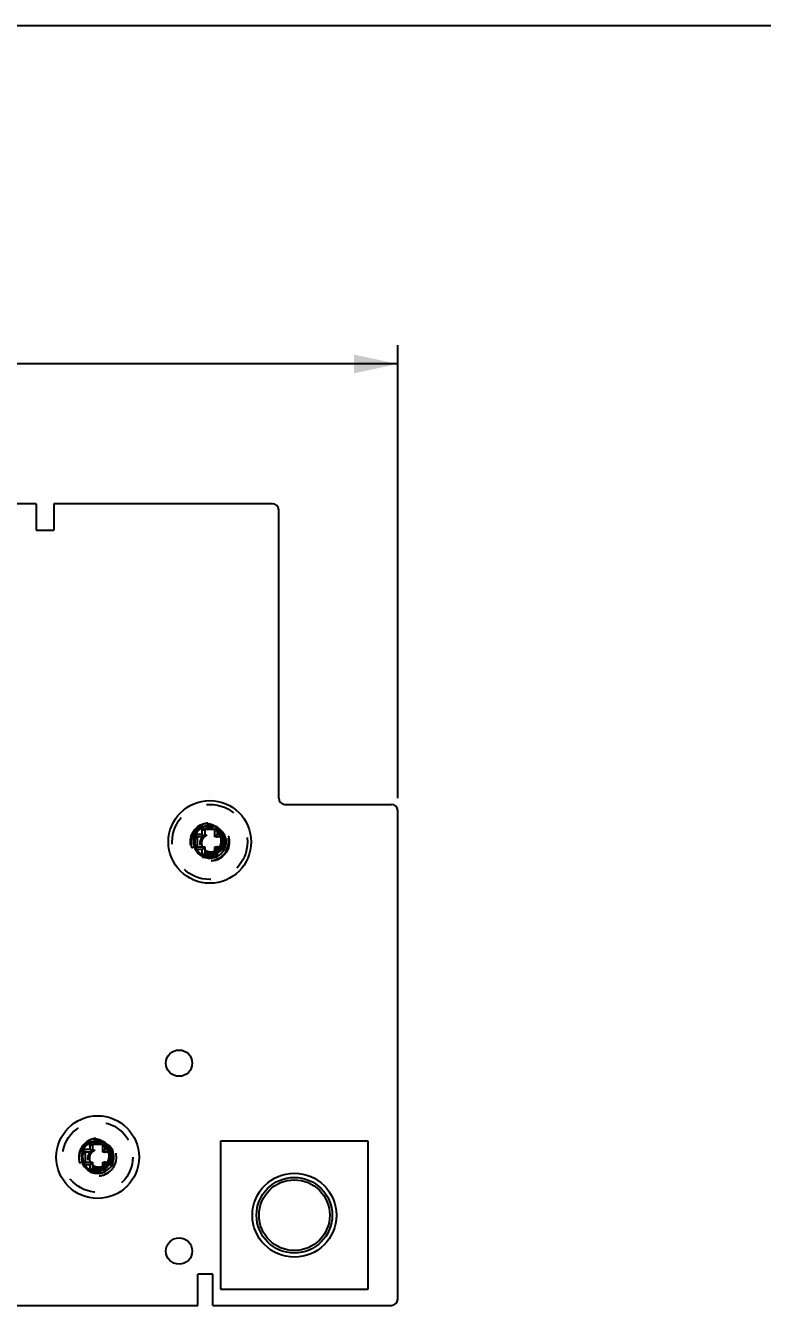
# Model space of a CAD drawing. Header units: millimetres. Extents: x 0 to 420, y 0 to 297.
# Drawn here: x 87.4 to 146.2, y 194.8 to 297 of the extents above; entities that cross this region are included whole.
import ezdxf

# ---------------------------------------------------------------- set-up
doc = ezdxf.new("R2010")
doc.units = ezdxf.units.MM
doc.header["$LTSCALE"] = 23.1
doc.linetypes.add('HIDDEN', pattern=[0.2, 0.1, -0.1])
doc.layers.get('0').update_dxf_attribs({"linetype": 'CONTINUOUS'})
doc.layers.add('DEFAULT_2', color=8, linetype='HIDDEN')
doc.styles.get("Standard").update_dxf_attribs({"font": 'txt', "width": 0.85})
doc.dimstyles.new('DIMSTYLE_1', dxfattribs={"dimtxt": 3.5, "dimasz": 3.5, "dimexe": 1.5, "dimexo": 1, "dimgap": 0.875, "dimtad": 1, "dimtxsty": 'Standard', "dimblk": '_FILLED', "dimblk1": '_FILLED', "dimblk2": '_FILLED', "dimcen": 0.09, "dimadec": 0, "dimazin": 0, "dimtp": 0.01, "dimtm": 0.01, "dimtfac": 1, "dimtofl": 0, "dimtmove": 0, "dimatfit": 3, "dimldrblk": '_FILLED', "dimfxl": 1, "dimtolj": 1, "dimarcsym": 0})

# ---------------------------------------------------------------- blocks, each defined once
blk = doc.blocks.new('_FILLED')
at = {"color": 0, "linetype": 'ByBlock'}
blk.add_solid([(0, 0), (-1, 0.214), (-1, -0.214)], dxfattribs=at)
blk = doc.blocks.new('*D1')
at = {"color": 2, "linetype": 'Continuous'}
for p, q in [((35.61, 259.33), (35.61, 271.49)), ((117.11, 235.33), (117.11, 271.49)), ((35.61, 269.99), (76.36, 269.99)), ((117.11, 269.99), (76.36, 269.99))]:
    blk.add_line(p, q, dxfattribs=at)
at = {"color": 2, "linetype": 'Continuous', "xscale": 3.5, "yscale": 3.5, "zscale": 3.5, "rotation": 180}
blk.add_blockref('_FILLED', (35.61, 269.99), dxfattribs=at)
at = {"color": 2, "linetype": 'Continuous', "xscale": 3.5, "yscale": 3.5, "zscale": 3.5}
blk.add_blockref('_FILLED', (117.11, 269.99), dxfattribs=at)
at = {"color": 2, "linetype": 'Continuous', "insert": (76.36, 274.36), "char_height": 3.5, "width": 11.9, "attachment_point": 2, "line_spacing_factor": 0.9}
blk.add_mtext('81,5', dxfattribs=at)

msp = doc.modelspace()

# ---------------------------------------------------------------- linework, layer by layer
at = {"color": 7, "linetype": 'Continuous'}
for p, q in [((0, 297), (420, 297)), ((88.264, 258.833), (38.464, 258.833)), ((88.264, 258.833), (88.264, 256.733)), ((107.114, 258.833), (89.664, 258.833)), ((89.664, 258.833), (89.664, 256.733)), ((107.614, 235.333), (107.614, 258.333)), ((88.264, 256.733), (89.664, 256.733)), ((108.114, 234.833), (116.614, 234.833)), ((117.114, 195.333), (117.114, 234.333)), ((101.51, 233.037), (101.714, 232.833)), ((101.51, 232.437), (101.51, 232.985)), ((102.604, 233.037), (101.623, 233.037)), ((102.717, 233.037), (102.514, 232.833)), ((102.717, 232.437), (102.717, 232.985)), ((100.91, 232.437), (101.114, 232.233)), ((100.91, 232.324), (100.91, 231.343)), ((101.51, 232.437), (100.962, 232.437)), ((101.714, 232.233), (101.114, 232.233)), ((101.114, 232.233), (101.114, 231.433)), ((101.714, 232.233), (101.51, 232.437)), ((102.514, 232.833), (101.714, 232.833)), ((101.714, 232.833), (101.714, 232.233)), ((102.514, 232.233), (102.514, 232.833)), ((102.514, 232.233), (102.717, 232.437)), ((103.114, 232.233), (102.514, 232.233)), ((103.265, 232.437), (102.717, 232.437)), ((103.317, 232.437), (103.114, 232.233)), ((103.114, 231.433), (103.114, 232.233)), ((103.317, 231.343), (103.317, 232.324)), ((100.91, 231.23), (101.114, 231.433)), ((101.51, 231.23), (100.962, 231.23)), ((101.114, 231.433), (101.714, 231.433)), ((101.714, 231.433), (101.51, 231.23)), ((101.51, 230.682), (101.51, 231.23)), ((101.714, 231.433), (101.714, 230.833)), ((102.514, 231.433), (103.114, 231.433)), ((102.514, 231.433), (102.717, 231.23)), ((102.514, 230.833), (102.514, 231.433)), ((103.265, 231.23), (102.717, 231.23)), ((102.717, 230.682), (102.717, 231.23)), ((103.317, 231.23), (103.114, 231.433)), ((101.51, 230.63), (101.714, 230.833)), ((101.623, 230.63), (102.604, 230.63)), ((101.714, 230.833), (102.514, 230.833)), ((102.717, 230.63), (102.514, 230.833)), ((92.56, 207.875), (92.764, 207.671)), ((92.56, 207.275), (92.56, 207.822)), ((93.654, 207.875), (92.673, 207.875)), ((93.564, 207.671), (92.764, 207.671)), ((92.764, 207.671), (92.764, 207.071)), ((93.767, 207.875), (93.564, 207.671)), ((93.564, 207.071), (93.564, 207.671)), ((93.767, 207.275), (93.767, 207.822)), ((114.764, 207.933), (102.964, 207.933)), ((102.964, 207.933), (102.964, 196.133)), ((114.764, 196.133), (114.764, 207.933)), ((91.96, 207.275), (92.164, 207.071)), ((91.96, 207.162), (91.96, 206.18)), ((92.56, 207.275), (92.012, 207.275)), ((92.764, 207.071), (92.164, 207.071)), ((92.164, 207.071), (92.164, 206.271)), ((92.764, 207.071), (92.56, 207.275)), ((93.564, 207.071), (93.767, 207.275)), ((94.164, 207.071), (93.564, 207.071)), ((94.315, 207.275), (93.767, 207.275)), ((94.367, 207.275), (94.164, 207.071)), ((94.164, 206.271), (94.164, 207.071)), ((94.367, 206.18), (94.367, 207.162)), ((91.96, 206.067), (92.164, 206.271)), ((92.56, 206.067), (92.012, 206.067)), ((92.164, 206.271), (92.764, 206.271)), ((92.764, 206.271), (92.56, 206.067)), ((92.56, 205.52), (92.56, 206.067)), ((92.56, 205.467), (92.764, 205.671)), ((92.673, 205.467), (93.654, 205.467)), ((92.764, 206.271), (92.764, 205.671)), ((92.764, 205.671), (93.564, 205.671)), ((93.564, 206.271), (94.164, 206.271)), ((93.564, 206.271), (93.767, 206.067)), ((93.564, 205.671), (93.564, 206.271)), ((93.767, 205.467), (93.564, 205.671)), ((94.315, 206.067), (93.767, 206.067)), ((93.767, 205.52), (93.767, 206.067)), ((94.367, 206.067), (94.164, 206.271)), ((102.364, 197.333), (101.164, 197.333)), ((101.164, 194.833), (101.164, 197.333)), ((102.364, 194.833), (102.364, 197.333)), ((102.964, 196.133), (114.764, 196.133)), ((53.564, 194.833), (101.164, 194.833)), ((102.364, 194.833), (116.614, 194.833))]:
    msp.add_line(p, q, dxfattribs=at)
for centre, radius in [((102.114, 231.833), 3.3), ((99.664, 214.171), 1.05), ((93.164, 206.671), 3.3), ((108.864, 202.033), 3.35), ((108.864, 202.033), 3.022), ((108.864, 202.033), 2.822), ((99.664, 199.171), 1.05)]:
    msp.add_circle(centre, radius, dxfattribs=at)
for centre, radius, start, end in [((107.114, 258.333), 0.5, 0, 90), ((108.114, 235.333), 0.5, 180, 270), ((116.614, 234.333), 0.5, 0, 90), ((102.114, 231.833), 1.3, 117.67454, 152.32552), ((101.62, 192.895), 40.143, 89.99535, 90.15638), ((110.826, 232.984), 9.316, 179.67551, 179.99751), ((102.114, 231.833), 1.3, 67.81755, 112.18245), ((102.608, 192.895), 40.143, 89.84362, 90.00465), ((93.401, 232.984), 9.316, 0.00249, 0.32449), ((102.114, 231.833), 1.3, 27.67449, 62.32546), ((102.114, 231.833), 1.3, 157.82112, 202.1789), ((100.963, 223.121), 9.316, 90.00249, 90.32448), ((141.049, 232.327), 40.139, 179.84361, 180.00465), ((103.265, 223.121), 9.316, 89.67552, 89.99751), ((63.178, 232.327), 40.139, 359.99535, 0.15639), ((102.113, 231.833), 1.3, 337.82112, 22.1789), ((141.049, 231.339), 40.139, 179.99535, 180.15639), ((100.963, 240.546), 9.316, 269.67552, 269.99751), ((102.114, 231.833), 1.3, 207.67449, 242.32546), ((102.114, 231.833), 1.3, 297.67454, 332.32552), ((103.265, 240.546), 9.316, 270.00249, 270.32448), ((63.178, 231.339), 40.139, 359.84361, 0.00465), ((110.826, 230.683), 9.316, 180.00249, 180.32449), ((101.62, 270.772), 40.143, 269.84362, 270.00465), ((102.114, 231.833), 1.3, 247.81755, 292.18245), ((102.608, 270.772), 40.143, 269.99535, 270.15638), ((93.401, 230.683), 9.316, 359.67551, 359.99751), ((93.164, 206.671), 1.3, 117.67454, 152.32552), ((92.67, 167.732), 40.143, 89.99535, 90.15638), ((101.876, 207.822), 9.316, 179.67551, 179.99751), ((93.164, 206.671), 1.3, 67.81755, 112.18245), ((93.658, 167.732), 40.143, 89.84362, 90.00465), ((84.451, 207.822), 9.316, 0.00249, 0.32449), ((93.164, 206.671), 1.3, 27.67449, 62.32546), ((93.164, 206.671), 1.3, 157.82112, 202.1789), ((92.013, 197.958), 9.316, 90.00249, 90.32448), ((132.099, 207.165), 40.139, 179.84361, 180.00465), ((94.315, 197.958), 9.316, 89.67552, 89.99751), ((54.228, 207.165), 40.139, 359.99535, 0.15639), ((93.163, 206.671), 1.3, 337.82112, 22.1789), ((132.099, 206.177), 40.139, 179.99535, 180.15639), ((92.013, 215.383), 9.316, 269.67552, 269.99751), ((93.164, 206.671), 1.3, 207.67449, 242.32546), ((101.876, 205.52), 9.316, 180.00249, 180.32449), ((92.67, 245.61), 40.143, 269.84362, 270.00465), ((93.164, 206.671), 1.3, 247.81755, 292.18245), ((93.658, 245.61), 40.143, 269.99535, 270.15638), ((93.164, 206.671), 1.3, 297.67454, 332.32552), ((84.451, 205.52), 9.316, 359.67551, 359.99751), ((94.315, 215.383), 9.316, 270.00249, 270.32448), ((54.228, 206.177), 40.139, 359.84361, 0.00465), ((116.614, 195.333), 0.5, 270, 360)]:
    msp.add_arc(centre, radius, start, end, dxfattribs=at)
at = {"layer": 'DEFAULT_2', "color": 8, "linetype": 'HIDDEN'}
for p, q in [((101.232, 233.047), (101.234, 233.049)), ((101.255, 233.063), (101.257, 233.065)), ((101.255, 233.063), (101.257, 233.065)), ((101.266, 233.071), (101.268, 233.073)), ((101.278, 233.079), (101.281, 233.081)), ((101.278, 233.079), (101.28, 233.08)), ((101.289, 233.086), (101.292, 233.089)), ((101.317, 233.105), (101.319, 233.106)), ((101.329, 233.112), (101.331, 233.113)), ((100.69, 232.307), (100.691, 232.31)), ((100.695, 232.32), (100.696, 232.323)), ((100.699, 232.333), (100.701, 232.336)), ((100.702, 232.342), (100.704, 232.345)), ((100.704, 232.345), (100.705, 232.349)), ((100.712, 232.368), (100.714, 232.371)), ((101.512, 232.235), (101.114, 232.235)), ((101.114, 232.235), (101.114, 232.233)), ((101.514, 232.233), (101.512, 232.235)), ((101.714, 232.833), (101.712, 232.833)), ((101.712, 232.833), (101.712, 232.435)), ((101.714, 232.433), (101.712, 232.435)), ((101.837, 232.41), (101.869, 232.342)), ((102.515, 232.833), (102.514, 232.833)), ((102.515, 232.435), (102.514, 232.433)), ((102.515, 232.435), (102.515, 232.833)), ((102.715, 232.235), (102.714, 232.233)), ((103.114, 232.235), (102.715, 232.235)), ((103.114, 232.233), (103.114, 232.235)), ((101.068, 231.493), (100.687, 231.37)), ((100.7, 231.333), (100.699, 231.336)), ((100.701, 231.33), (100.7, 231.333)), ((101.114, 231.433), (101.114, 231.432)), ((101.114, 231.432), (101.512, 231.432)), ((101.512, 231.432), (101.514, 231.433)), ((101.712, 231.232), (101.714, 231.234)), ((101.712, 231.232), (101.712, 230.833)), ((102.514, 231.234), (102.515, 231.232)), ((102.515, 230.833), (102.515, 231.232)), ((102.714, 231.433), (102.715, 231.432)), ((102.715, 231.432), (103.114, 231.432)), ((103.114, 231.432), (103.114, 231.433)), ((103.509, 231.283), (103.508, 231.281)), ((103.51, 231.286), (103.509, 231.283)), ((103.51, 231.286), (103.509, 231.283)), ((103.513, 231.294), (103.512, 231.291)), ((103.514, 231.296), (103.513, 231.294)), ((103.515, 231.299), (103.514, 231.296)), ((103.515, 231.299), (103.514, 231.297)), ((103.519, 231.31), (103.518, 231.307)), ((103.52, 231.312), (103.519, 231.31)), ((103.52, 231.312), (103.519, 231.31)), ((103.525, 231.325), (103.524, 231.323)), ((103.536, 231.357), (103.535, 231.353)), ((103.54, 231.37), (103.539, 231.367)), ((103.544, 231.383), (103.544, 231.38)), ((101.712, 230.833), (101.714, 230.833)), ((102.272, 230.342), (102.269, 230.341)), ((102.275, 230.342), (102.272, 230.342)), ((102.394, 230.36), (102.39, 230.359)), ((102.398, 230.361), (102.394, 230.36)), ((102.401, 230.361), (102.398, 230.361)), ((102.514, 230.833), (102.515, 230.833)), ((102.52, 230.39), (102.518, 230.389)), ((102.94, 230.582), (102.938, 230.58)), ((102.963, 230.597), (102.961, 230.596)), ((102.984, 230.612), (102.982, 230.61)), ((92.282, 207.884), (92.284, 207.886)), ((92.305, 207.901), (92.307, 207.903)), ((92.305, 207.901), (92.307, 207.902)), ((92.316, 207.908), (92.318, 207.91)), ((92.328, 207.916), (92.331, 207.918)), ((92.328, 207.916), (92.33, 207.918)), ((92.339, 207.924), (92.342, 207.926)), ((92.367, 207.942), (92.369, 207.943)), ((92.379, 207.949), (92.381, 207.951)), ((92.764, 207.671), (92.762, 207.671)), ((92.762, 207.671), (92.762, 207.273)), ((93.565, 207.671), (93.564, 207.671)), ((93.565, 207.273), (93.565, 207.671)), ((91.74, 207.144), (91.741, 207.148)), ((91.745, 207.157), (91.746, 207.161)), ((91.749, 207.171), (91.751, 207.174)), ((91.752, 207.179), (91.754, 207.182)), ((91.754, 207.182), (91.755, 207.186)), ((91.762, 207.205), (91.764, 207.209)), ((92.562, 207.073), (92.164, 207.073)), ((92.164, 207.073), (92.164, 207.071)), ((92.564, 207.071), (92.562, 207.073)), ((92.764, 207.271), (92.762, 207.273)), ((92.887, 207.247), (92.919, 207.18)), ((93.565, 207.273), (93.564, 207.271)), ((93.765, 207.073), (93.764, 207.071)), ((94.164, 207.073), (93.765, 207.073)), ((94.164, 207.071), (94.164, 207.073)), ((92.118, 206.331), (91.737, 206.207)), ((91.75, 206.17), (91.749, 206.173)), ((91.751, 206.168), (91.75, 206.17)), ((92.164, 206.271), (92.164, 206.269)), ((92.164, 206.269), (92.562, 206.269)), ((92.562, 206.269), (92.564, 206.271)), ((92.762, 206.069), (92.764, 206.071)), ((92.762, 206.069), (92.762, 205.671)), ((92.762, 205.671), (92.764, 205.671)), ((93.564, 206.071), (93.565, 206.069)), ((93.564, 205.671), (93.565, 205.671)), ((93.565, 205.671), (93.565, 206.069)), ((93.764, 206.271), (93.765, 206.269)), ((93.765, 206.269), (94.164, 206.269)), ((93.99, 205.419), (93.988, 205.418)), ((94.013, 205.435), (94.011, 205.433)), ((94.034, 205.449), (94.032, 205.448)), ((94.164, 206.269), (94.164, 206.271)), ((94.559, 206.12), (94.558, 206.118)), ((94.56, 206.124), (94.559, 206.12)), ((94.56, 206.124), (94.559, 206.12)), ((94.563, 206.131), (94.562, 206.129)), ((94.564, 206.134), (94.563, 206.131)), ((94.565, 206.137), (94.564, 206.134)), ((94.565, 206.137), (94.564, 206.134)), ((94.569, 206.147), (94.568, 206.144)), ((94.57, 206.15), (94.569, 206.147)), ((94.57, 206.15), (94.569, 206.147)), ((94.575, 206.163), (94.574, 206.161)), ((94.586, 206.194), (94.585, 206.19)), ((94.59, 206.207), (94.589, 206.204)), ((94.594, 206.221), (94.594, 206.218)), ((93.322, 205.179), (93.319, 205.179)), ((93.325, 205.18), (93.322, 205.179)), ((93.444, 205.197), (93.44, 205.197)), ((93.448, 205.198), (93.444, 205.197)), ((93.451, 205.199), (93.448, 205.198)), ((93.57, 205.227), (93.568, 205.226))]:
    msp.add_line(p, q, dxfattribs=at)
for centre, radius in [((102.114, 231.833), 3), ((102.114, 231.833), 1.55), ((102.114, 231.833), 1.1), ((93.164, 206.671), 2.8), ((93.164, 206.671), 1.1)]:
    msp.add_circle(centre, radius, dxfattribs=at)
for centre, radius, start, end in [((102.113, 231.834), 1.499, 283.386, 280.90598), ((102.112, 231.836), 1.497, 126.96342, 127.91138), ((102.113, 231.835), 1.499, 126.00153, 127.53189), ((102.114, 231.832), 1.501, 121.74979, 127.48429), ((102.111, 231.838), 1.495, 126.5787, 127.15641), ((102.109, 231.839), 1.493, 125.36516, 126.57871), ((102.112, 231.836), 1.497, 125.6823, 126.00126), ((102.111, 231.837), 1.496, 124.9372, 125.6823), ((102.111, 231.838), 1.495, 124.93364, 125.36521), ((102.112, 231.836), 1.497, 124.61766, 124.9372), ((102.112, 231.835), 1.498, 124.08588, 124.61764), ((102.113, 231.835), 1.498, 123.87845, 124.40999), ((102.112, 231.836), 1.497, 123.34652, 123.76295), ((102.111, 231.837), 1.496, 122.60116, 123.19365), ((102.112, 231.836), 1.497, 122.06897, 122.60113), ((102.113, 231.835), 1.498, 120.70722, 122.54458), ((102.113, 231.835), 1.498, 121.53722, 121.98838), ((102.112, 231.836), 1.497, 118.94374, 120.7065), ((102.114, 231.832), 1.501, 111.76108, 120.16393), ((102.112, 231.837), 1.497, 111.20823, 112.98222), ((102.113, 231.835), 1.499, 109.9273, 111.76113), ((102.113, 231.836), 1.497, 107.44001, 109.92661), ((102.114, 231.832), 1.501, 108.36922, 109.38319), ((102.114, 231.832), 1.502, 97.11834, 108.36926), ((102.113, 231.835), 1.498, 104.41706, 108.16083), ((102.113, 231.837), 1.496, 106.885, 107.44001), ((102.113, 231.836), 1.497, 104.79935, 107.11726), ((102.114, 231.833), 1.501, 105.63951, 106.89497), ((102.113, 231.835), 1.499, 103.85029, 105.63966), ((102.114, 231.83), 1.503, 103.27011, 104.41875), ((102.113, 231.836), 1.497, 103.80482, 104.33402), ((102.113, 231.837), 1.496, 103.27187, 103.84996), ((102.113, 231.835), 1.498, 101.60937, 103.80482), ((102.113, 231.836), 1.497, 99.86837, 103.27253), ((102.114, 231.832), 1.501, 102.95037, 103.26946), ((102.113, 231.835), 1.498, 95.96781, 100.11056), ((102.113, 231.836), 1.498, 99.12269, 99.69938), ((102.114, 231.833), 1.501, 98.0364, 99.11142), ((102.113, 231.837), 1.496, 97.90749, 99.12269), ((102.113, 231.836), 1.498, 97.33085, 97.9075), ((102.115, 231.833), 1.502, 161.61481, 163.06227), ((102.11, 231.834), 1.496, 162.21053, 162.95568), ((102.111, 231.834), 1.497, 161.07875, 162.21056), ((102.113, 231.834), 1.499, 160.93493, 161.46636), ((102.11, 231.835), 1.497, 160.72654, 160.93943), ((102.11, 231.835), 1.496, 160.19408, 160.72655), ((102.11, 231.835), 1.496, 159.87254, 160.19408), ((102.115, 231.833), 1.501, 157.85793, 159.90806), ((102.111, 231.834), 1.497, 159.66192, 159.87254), ((102.111, 231.834), 1.498, 159.13016, 159.66191), ((102.114, 231.833), 1.2, 170.35383, 45.64617), ((102.132, 231.723), 1.487, 193.48589, 193.75104), ((102.106, 231.831), 1.492, 198.00003, 198.33318), ((102.107, 231.831), 1.493, 198.33316, 198.53372), ((102.108, 231.832), 1.494, 198.53374, 198.90436), ((102.109, 231.832), 1.495, 198.90433, 199.06664), ((102.11, 231.832), 1.496, 199.06665, 199.38606), ((102.117, 231.832), 1.497, 337.30985, 338.38824), ((102.118, 231.832), 1.496, 338.60116, 339.04282), ((102.113, 231.834), 1.501, 339.13574, 339.57887), ((102.117, 231.832), 1.497, 339.13362, 339.34651), ((102.116, 231.832), 1.497, 339.34651, 340.40997), ((102.113, 231.834), 1.501, 339.66633, 342.215), ((102.114, 231.833), 1.499, 340.40999, 340.94135), ((102.117, 231.832), 1.496, 340.6584, 340.93366), ((102.119, 231.832), 1.495, 340.93365, 341.27511), ((102.12, 231.831), 1.493, 341.27508, 341.78635), ((102.112, 231.834), 1.502, 341.46935, 343.48429), ((102.122, 231.831), 1.492, 341.7864, 342.42383), ((102.115, 231.833), 1.499, 342.45878, 343.27168), ((102.119, 231.832), 1.495, 342.53377, 343.05274), ((102.117, 231.832), 1.496, 343.05274, 343.5989), ((102.113, 231.835), 1.502, 274.50536, 292.64718), ((102.114, 231.832), 1.498, 274.75673, 276.18482), ((102.114, 231.831), 1.498, 274.96721, 275.54386), ((102.114, 231.829), 1.496, 275.54385, 277.0088), ((102.114, 231.83), 1.497, 276.18018, 276.5968), ((102.114, 231.832), 1.499, 276.5809, 286.97798), ((102.114, 231.831), 1.498, 276.75905, 277.33575), ((102.114, 231.831), 1.497, 278.00189, 279.5572), ((102.114, 231.829), 1.496, 279.55758, 280.55071), ((102.114, 231.83), 1.497, 279.69436, 281.51045), ((102.114, 231.83), 1.496, 280.90914, 281.48632), ((102.114, 231.83), 1.496, 281.51045, 282.10615), ((102.114, 231.831), 1.497, 281.83356, 284.15665), ((102.113, 231.834), 1.501, 283.27587, 284.48727), ((102.115, 231.83), 1.496, 284.6549, 285.14364), ((102.114, 231.831), 1.497, 285.14364, 287.36), ((102.115, 231.829), 1.496, 285.29204, 285.63705), ((102.113, 231.834), 1.501, 285.63968, 286.00009), ((102.115, 231.83), 1.496, 286.27112, 286.90904), ((102.113, 231.834), 1.501, 287.35996, 289.05896), ((102.114, 231.833), 1.499, 288.30201, 290.1258), ((102.115, 231.83), 1.497, 290.12621, 291.90079), ((102.114, 231.832), 1.498, 291.34084, 293.18253), ((102.114, 231.833), 1.499, 291.90122, 293.72508), ((102.115, 231.831), 1.497, 293.18328, 296.24312), ((102.113, 231.834), 1.501, 293.72503, 307.38299), ((102.115, 231.832), 1.498, 296.24397, 298.18472), ((102.114, 231.833), 1.499, 299.08256, 300.90639), ((102.115, 231.831), 1.497, 300.90676, 302.68116), ((102.115, 231.832), 1.498, 301.74888, 303.9751), ((102.114, 231.833), 1.499, 302.81707, 303.34843), ((102.116, 231.83), 1.496, 303.34428, 304.59699), ((102.115, 231.831), 1.497, 303.39458, 303.96278), ((102.116, 231.831), 1.497, 304.08938, 304.40834), ((102.114, 231.832), 1.499, 304.40395, 305.89707), ((102.115, 231.831), 1.497, 304.40834, 304.62146), ((102.116, 231.83), 1.496, 304.597, 304.93944), ((102.115, 231.831), 1.497, 304.93943, 306.21056), ((102.114, 231.833), 1.499, 305.726, 306.74658), ((102.116, 231.83), 1.496, 305.89265, 306.95568), ((93.163, 206.671), 1.499, 283.386, 280.90598), ((93.164, 206.671), 1.2, 170.35383, 45.64617), ((93.162, 206.674), 1.497, 126.96342, 127.91138), ((93.163, 206.672), 1.499, 126.00153, 127.53189), ((93.164, 206.67), 1.501, 121.74979, 127.48429), ((93.161, 206.675), 1.495, 126.5787, 127.15641), ((93.159, 206.677), 1.493, 125.36516, 126.57871), ((93.162, 206.674), 1.497, 125.6823, 126.00126), ((93.161, 206.674), 1.496, 124.9372, 125.6823), ((93.161, 206.675), 1.495, 124.93364, 125.36521), ((93.162, 206.673), 1.497, 124.61766, 124.9372), ((93.162, 206.673), 1.498, 124.08588, 124.61764), ((93.163, 206.672), 1.498, 123.87845, 124.40999), ((93.162, 206.673), 1.497, 123.34652, 123.76295), ((93.161, 206.674), 1.496, 122.60116, 123.19365), ((93.162, 206.674), 1.497, 122.06897, 122.60113), ((93.163, 206.672), 1.498, 120.70722, 122.54458), ((93.163, 206.673), 1.498, 121.53722, 121.98838), ((93.162, 206.674), 1.497, 118.94374, 120.7065), ((93.164, 206.67), 1.501, 111.76108, 120.16393), ((93.162, 206.674), 1.497, 111.20823, 112.98222), ((93.163, 206.672), 1.499, 109.9273, 111.76113), ((93.163, 206.674), 1.497, 107.44001, 109.92661), ((93.164, 206.67), 1.501, 108.36922, 109.38319), ((93.164, 206.669), 1.502, 97.11834, 108.36926), ((93.163, 206.673), 1.498, 104.41706, 108.16083), ((93.163, 206.675), 1.496, 106.885, 107.44001), ((93.163, 206.674), 1.497, 104.79935, 107.11726), ((93.164, 206.67), 1.501, 105.63951, 106.89497), ((93.163, 206.672), 1.499, 103.85029, 105.63966), ((93.164, 206.668), 1.503, 103.27011, 104.41875), ((93.163, 206.674), 1.497, 103.80482, 104.33402), ((93.163, 206.675), 1.496, 103.27187, 103.84996), ((93.163, 206.673), 1.498, 101.60937, 103.80482), ((93.163, 206.674), 1.497, 99.86837, 103.27253), ((93.164, 206.67), 1.501, 102.95037, 103.26946), ((93.163, 206.672), 1.498, 95.96781, 100.11056), ((93.163, 206.673), 1.498, 99.12269, 99.69938), ((93.163, 206.675), 1.496, 97.90749, 99.12269), ((93.164, 206.67), 1.501, 98.0364, 99.11142), ((93.163, 206.673), 1.498, 97.33085, 97.9075), ((93.165, 206.67), 1.502, 161.61481, 163.06227), ((93.16, 206.672), 1.496, 162.21053, 162.95568), ((93.161, 206.672), 1.497, 161.07875, 162.21056), ((93.163, 206.671), 1.499, 160.93493, 161.46636), ((93.16, 206.672), 1.497, 160.72654, 160.93943), ((93.16, 206.672), 1.496, 160.19408, 160.72655), ((93.16, 206.672), 1.496, 159.87254, 160.19408), ((93.165, 206.67), 1.501, 157.85793, 159.90806), ((93.161, 206.672), 1.497, 159.66192, 159.87254), ((93.161, 206.672), 1.498, 159.13016, 159.66191), ((93.182, 206.561), 1.487, 193.48589, 193.75104), ((93.156, 206.668), 1.492, 198.00003, 198.33318), ((93.157, 206.669), 1.493, 198.33316, 198.53372), ((93.158, 206.669), 1.494, 198.53374, 198.90436), ((93.159, 206.669), 1.495, 198.90433, 199.06664), ((93.16, 206.67), 1.496, 199.06665, 199.38606), ((93.163, 206.672), 1.501, 293.72503, 307.38299), ((93.164, 206.67), 1.499, 299.08256, 300.90639), ((93.165, 206.668), 1.497, 300.90676, 302.68116), ((93.165, 206.669), 1.498, 301.74888, 303.9751), ((93.164, 206.67), 1.499, 302.81707, 303.34843), ((93.166, 206.667), 1.496, 303.34428, 304.59699), ((93.165, 206.669), 1.497, 303.39458, 303.96278), ((93.166, 206.668), 1.497, 304.08938, 304.40834), ((93.164, 206.67), 1.499, 304.40395, 305.89707), ((93.165, 206.669), 1.497, 304.40834, 304.62146), ((93.166, 206.668), 1.496, 304.597, 304.93944), ((93.165, 206.668), 1.497, 304.93943, 306.21056), ((93.164, 206.67), 1.499, 305.726, 306.74658), ((93.166, 206.668), 1.496, 305.89265, 306.95568), ((93.167, 206.67), 1.497, 337.30985, 338.38824), ((93.168, 206.669), 1.496, 338.60116, 339.04282), ((93.163, 206.671), 1.501, 339.13574, 339.57887), ((93.167, 206.67), 1.497, 339.13362, 339.34651), ((93.166, 206.67), 1.497, 339.34651, 340.40997), ((93.163, 206.671), 1.501, 339.66633, 342.215), ((93.164, 206.671), 1.499, 340.40999, 340.94135), ((93.167, 206.67), 1.496, 340.6584, 340.93366), ((93.169, 206.669), 1.495, 340.93365, 341.27511), ((93.17, 206.669), 1.493, 341.27508, 341.78635), ((93.162, 206.671), 1.502, 341.46935, 343.48429), ((93.172, 206.668), 1.492, 341.7864, 342.42383), ((93.165, 206.671), 1.499, 342.45878, 343.27168), ((93.169, 206.669), 1.495, 342.53377, 343.05274), ((93.167, 206.67), 1.496, 343.05274, 343.5989), ((93.163, 206.672), 1.502, 274.50536, 292.64718), ((93.164, 206.669), 1.498, 274.75673, 276.18482), ((93.164, 206.669), 1.498, 274.96721, 275.54386), ((93.164, 206.667), 1.496, 275.54385, 277.0088), ((93.164, 206.668), 1.497, 276.18018, 276.5968), ((93.164, 206.67), 1.499, 276.5809, 286.97798), ((93.164, 206.668), 1.498, 276.75905, 277.33575), ((93.164, 206.668), 1.497, 278.00189, 279.5572), ((93.164, 206.667), 1.496, 279.55758, 280.55071), ((93.164, 206.668), 1.497, 279.69436, 281.51045), ((93.164, 206.667), 1.496, 280.90914, 281.48632), ((93.164, 206.667), 1.496, 281.51045, 282.10615), ((93.164, 206.668), 1.497, 281.83356, 284.15665), ((93.163, 206.672), 1.501, 283.27587, 284.48727), ((93.165, 206.667), 1.496, 284.6549, 285.14364), ((93.164, 206.668), 1.497, 285.14364, 287.36), ((93.165, 206.667), 1.496, 285.29204, 285.63705), ((93.163, 206.672), 1.501, 285.63968, 286.00009), ((93.165, 206.667), 1.496, 286.27112, 286.90904), ((93.163, 206.672), 1.501, 287.35996, 289.05896), ((93.164, 206.67), 1.499, 288.30201, 290.1258), ((93.165, 206.668), 1.497, 290.12621, 291.90079), ((93.164, 206.669), 1.498, 291.34084, 293.18253), ((93.164, 206.67), 1.499, 291.90122, 293.72508), ((93.165, 206.668), 1.497, 293.18328, 296.24312), ((93.165, 206.669), 1.498, 296.24397, 298.18472)]:
    msp.add_arc(centre, radius, start, end, dxfattribs=at)
for centre, major_axis, start_param, end_param in [((101.512, 232.435), (0.142, -0.142), -0.7847892, 0.7847892), ((101.514, 232.434), (0.142, -0.142), -0.7847892, 0.7847892), ((102.714, 232.434), (0.142, 0.142), -3.9263818, -2.3568035), ((102.716, 232.435), (0.142, 0.142), -3.9263818, -2.3568035), ((101.512, 231.232), (0.142, 0.142), -0.7847892, 0.7847892), ((101.514, 231.233), (0.142, 0.142), -0.7847892, 0.7847892), ((102.714, 231.233), (-0.142, 0.142), -0.7847892, 0.7847892), ((102.716, 231.232), (-0.142, 0.142), -0.7847892, 0.7847892), ((92.562, 207.273), (0.142, -0.142), -0.7847892, 0.7847892), ((92.564, 207.271), (0.142, -0.142), -0.7847892, 0.7847892), ((93.764, 207.271), (0.142, 0.142), 2.3568035, 3.9263818), ((93.766, 207.273), (0.142, 0.142), 2.3568035, 3.9263818), ((92.562, 206.069), (0.142, 0.142), -0.7847892, 0.7847892), ((92.564, 206.071), (0.142, 0.142), -0.7847892, 0.7847892), ((93.764, 206.071), (0.142, -0.142), 2.3568035, 3.9263818), ((93.766, 206.069), (-0.142, 0.142), -0.7847892, 0.7847892)]:
    msp.add_ellipse(centre, major_axis=major_axis, ratio=0.9987828, start_param=start_param, end_param=end_param, dxfattribs=at)
for points, knots in [([(100.685, 231.377), (100.665, 231.461), (100.639, 231.634), (100.647, 231.895), (100.701, 232.152), (100.8, 232.394), (100.942, 232.614), (101.122, 232.803), (101.335, 232.956), (101.573, 233.065), (101.828, 233.125), (102.089, 233.134), (102.347, 233.09), (102.591, 232.995), (102.809, 232.851), (102.992, 232.664), (103.13, 232.442), (103.188, 232.277), (103.206, 232.192)], [0, 0, 0, 0, 0.0626171, 0.1252239, 0.1878152, 0.2503952, 0.3129612, 0.3755129, 0.4380493, 0.5005696, 0.5630727, 0.6255575, 0.6880227, 0.750467, 0.8128887, 0.8752862, 0.9376573, 1, 1, 1, 1]), ([(101.65, 233.26), (101.541, 233.201), (101.335, 233.054), (101.097, 232.76), (100.949, 232.411), (100.923, 232.159), (100.931, 232.034)], [0, 0, 0, 0, 0.2501055, 0.5001507, 0.75012, 1, 1, 1, 1]), ([(102.953, 232.691), (102.885, 232.796), (102.716, 232.985), (102.392, 233.18), (102.026, 233.278), (101.774, 233.276), (101.65, 233.26)], [0, 0, 0, 0, 0.2498597, 0.4998248, 0.7498756, 1, 1, 1, 1]), ([(101.116, 232.296), (101.097, 232.277), (101.026, 232.197), (100.967, 232.106), (100.931, 232.034)], [0, 0, 0, 0, 0.2495789, 1, 1, 1, 1]), ([(101.354, 231.581), (101.338, 231.667), (101.335, 231.846), (101.408, 232.057), (101.509, 232.201), (101.603, 232.294), (101.713, 232.366), (101.795, 232.398), (101.837, 232.41)], [0, 0, 0, 0, 0.2504944, 0.5003638, 0.6255647, 0.7505868, 0.8754038, 1, 1, 1, 1]), ([(103.206, 232.192), (103.221, 232.13), (103.238, 232.001), (103.231, 231.808), (103.191, 231.618), (103.118, 231.439), (103.014, 231.275), (102.881, 231.134), (102.725, 231.019), (102.55, 230.937), (102.362, 230.891), (102.168, 230.882), (101.977, 230.913), (101.797, 230.983), (101.636, 231.09), (101.503, 231.23), (101.404, 231.395), (101.366, 231.518), (101.354, 231.581)], [0, 0, 0, 0, 0.0627512, 0.1254797, 0.1881841, 0.2508627, 0.3135137, 0.3761349, 0.4387241, 0.5012784, 0.5637951, 0.6262707, 0.6887013, 0.7510825, 0.8134093, 0.8756758, 0.9378754, 1, 1, 1, 1]), ([(102.815, 232.681), (102.88, 232.616), (102.967, 232.506), (103.051, 232.341), (103.113, 232.167), (103.146, 231.936), (103.115, 231.704), (103.054, 231.53), (102.969, 231.366), (102.819, 231.187), (102.586, 231.034), (102.317, 230.957), (102.038, 230.967), (101.777, 231.066), (101.598, 231.216), (101.493, 231.366), (101.435, 231.491), (101.401, 231.624), (101.392, 231.762), (101.41, 231.898), (101.454, 232.028), (101.523, 232.146), (101.615, 232.248), (101.726, 232.328), (101.81, 232.363), (101.853, 232.376)], [0, 0, 0, 0, 0.0629706, 0.0945032, 0.1260283, 0.1889102, 0.2517422, 0.2832155, 0.3146767, 0.3773929, 0.4400414, 0.502613, 0.5650976, 0.6274827, 0.6897527, 0.7209606, 0.7521377, 0.7832812, 0.8143874, 0.8454529, 0.8764733, 0.9074448, 0.9383597, 0.9692161, 1, 1, 1, 1]), ([(102.114, 232.877), (101.992, 232.887), (101.743, 232.863), (101.518, 232.755), (101.418, 232.686)], [0, 0, 0, 0, 0.4998186, 1, 1, 1, 1]), ([(101.869, 232.342), (101.833, 232.331), (101.763, 232.301), (101.669, 232.236), (101.589, 232.154), (101.504, 232.028), (101.444, 231.843), (101.452, 231.649), (101.496, 231.503), (101.547, 231.399), (101.614, 231.306), (101.722, 231.197), (101.887, 231.094), (102.038, 231.056), (102.114, 231.048)], [0, 0, 0, 0, 0.0620944, 0.1243055, 0.1865867, 0.2489567, 0.3733963, 0.4981248, 0.560803, 0.6235263, 0.6862928, 0.7491058, 0.8744675, 1, 1, 1, 1]), ([(102.114, 231.048), (102.173, 231.041), (102.294, 231.043), (102.47, 231.085), (102.632, 231.164), (102.774, 231.277), (102.889, 231.417), (102.973, 231.577), (103.023, 231.751), (103.038, 231.932), (103.017, 232.112), (102.962, 232.285), (102.875, 232.444), (102.76, 232.585), (102.622, 232.702), (102.464, 232.792), (102.293, 232.853), (102.174, 232.872), (102.114, 232.877)], [0, 0, 0, 0, 0.0622475, 0.1245429, 0.1868811, 0.2492535, 0.3116673, 0.3741171, 0.4365959, 0.4990991, 0.5616331, 0.6241951, 0.6867792, 0.749381, 0.8120056, 0.8746492, 0.9373238, 1, 1, 1, 1]), ([(102.953, 232.691), (103.015, 232.619), (103.122, 232.46), (103.221, 232.189), (103.25, 231.902), (103.22, 231.712), (103.193, 231.621)], [0, 0, 0, 0, 0.2501094, 0.5001356, 0.7500943, 1, 1, 1, 1]), ([(91.735, 206.214), (91.715, 206.298), (91.689, 206.471), (91.697, 206.733), (91.751, 206.989), (91.85, 207.231), (91.992, 207.451), (92.172, 207.641), (92.385, 207.793), (92.623, 207.902), (92.878, 207.963), (93.139, 207.972), (93.397, 207.928), (93.641, 207.832), (93.859, 207.688), (94.042, 207.501), (94.18, 207.279), (94.238, 207.114), (94.256, 207.03)], [0, 0, 0, 0, 0.0626171, 0.1252239, 0.1878152, 0.2503952, 0.3129612, 0.3755129, 0.4380493, 0.5005696, 0.5630727, 0.6255575, 0.6880227, 0.750467, 0.8128887, 0.8752862, 0.9376573, 1, 1, 1, 1]), ([(92.7, 208.097), (92.591, 208.038), (92.385, 207.891), (92.147, 207.597), (91.999, 207.249), (91.973, 206.996), (91.981, 206.872)], [0, 0, 0, 0, 0.2501055, 0.5001507, 0.75012, 1, 1, 1, 1]), ([(93.865, 207.519), (93.93, 207.454), (94.017, 207.343), (94.101, 207.178), (94.163, 207.004), (94.196, 206.773), (94.165, 206.542), (94.104, 206.367), (94.019, 206.204), (93.869, 206.025), (93.636, 205.871), (93.367, 205.795), (93.088, 205.805), (92.827, 205.903), (92.648, 206.053), (92.543, 206.203), (92.485, 206.328), (92.451, 206.462), (92.442, 206.599), (92.46, 206.735), (92.504, 206.865), (92.573, 206.984), (92.665, 207.085), (92.776, 207.165), (92.86, 207.201), (92.903, 207.214)], [0, 0, 0, 0, 0.0629706, 0.0945032, 0.1260283, 0.1889102, 0.2517422, 0.2832155, 0.3146767, 0.3773929, 0.4400414, 0.502613, 0.5650976, 0.6274827, 0.6897527, 0.7209606, 0.7521377, 0.7832812, 0.8143874, 0.8454529, 0.8764733, 0.9074448, 0.9383597, 0.9692161, 1, 1, 1, 1]), ([(93.164, 207.715), (93.042, 207.724), (92.793, 207.7), (92.568, 207.593), (92.468, 207.523)], [0, 0, 0, 0, 0.4998186, 1, 1, 1, 1]), ([(94.003, 207.529), (93.935, 207.634), (93.766, 207.823), (93.442, 208.018), (93.076, 208.115), (92.824, 208.114), (92.7, 208.097)], [0, 0, 0, 0, 0.2498597, 0.4998248, 0.7498756, 1, 1, 1, 1]), ([(93.164, 205.885), (93.223, 205.879), (93.344, 205.88), (93.52, 205.922), (93.682, 206.002), (93.824, 206.114), (93.939, 206.254), (94.023, 206.415), (94.073, 206.589), (94.088, 206.77), (94.067, 206.95), (94.012, 207.122), (93.925, 207.282), (93.81, 207.422), (93.672, 207.539), (93.514, 207.629), (93.343, 207.69), (93.224, 207.71), (93.164, 207.715)], [0, 0, 0, 0, 0.0622475, 0.1245429, 0.1868811, 0.2492535, 0.3116673, 0.3741171, 0.4365959, 0.4990991, 0.5616331, 0.6241951, 0.6867792, 0.749381, 0.8120056, 0.8746492, 0.9373238, 1, 1, 1, 1]), ([(94.003, 207.529), (94.065, 207.457), (94.172, 207.297), (94.271, 207.027), (94.3, 206.74), (94.27, 206.55), (94.243, 206.458)], [0, 0, 0, 0, 0.2501094, 0.5001356, 0.7500943, 1, 1, 1, 1]), ([(92.166, 207.133), (92.147, 207.114), (92.076, 207.034), (92.017, 206.943), (91.981, 206.872)], [0, 0, 0, 0, 0.2495789, 1, 1, 1, 1]), ([(92.404, 206.419), (92.388, 206.505), (92.385, 206.683), (92.458, 206.895), (92.559, 207.039), (92.653, 207.131), (92.763, 207.203), (92.845, 207.236), (92.887, 207.247)], [0, 0, 0, 0, 0.2504944, 0.5003638, 0.6255647, 0.7505868, 0.8754038, 1, 1, 1, 1]), ([(94.256, 207.03), (94.271, 206.967), (94.288, 206.839), (94.281, 206.645), (94.241, 206.456), (94.168, 206.276), (94.064, 206.113), (93.931, 205.971), (93.775, 205.857), (93.6, 205.775), (93.412, 205.728), (93.218, 205.72), (93.027, 205.751), (92.847, 205.821), (92.686, 205.928), (92.553, 206.067), (92.454, 206.233), (92.416, 206.356), (92.404, 206.419)], [0, 0, 0, 0, 0.0627512, 0.1254797, 0.1881841, 0.2508627, 0.3135137, 0.3761349, 0.4387241, 0.5012784, 0.5637951, 0.6262707, 0.6887013, 0.7510825, 0.8134093, 0.8756758, 0.9378754, 1, 1, 1, 1]), ([(92.919, 207.18), (92.883, 207.169), (92.813, 207.138), (92.719, 207.074), (92.639, 206.992), (92.554, 206.865), (92.494, 206.68), (92.502, 206.487), (92.546, 206.34), (92.597, 206.237), (92.664, 206.143), (92.772, 206.034), (92.937, 205.932), (93.088, 205.893), (93.164, 205.885)], [0, 0, 0, 0, 0.0620944, 0.1243055, 0.1865867, 0.2489567, 0.3733963, 0.4981248, 0.560803, 0.6235263, 0.6862928, 0.7491058, 0.8744675, 1, 1, 1, 1])]:
    msp.add_open_spline(points, degree=3, knots=knots, dxfattribs=at)

# ---------------------------------------------------------------- dimensions: what is measured, and where the dimension line sits
at = {"color": 2, "linetype": 'Continuous'}
dim = msp.add_linear_dim(base=(117.114, 269.987), p1=(35.614, 258.333), p2=(117.114, 234.333), dimstyle='DIMSTYLE_1', dxfattribs=at)
dim.commit()
dim.dimension.update_dxf_attribs({"geometry": '*D1', "text_midpoint": (76.364, 269.987), "dimtype": 160})

doc.saveas('drawing.dxf')
